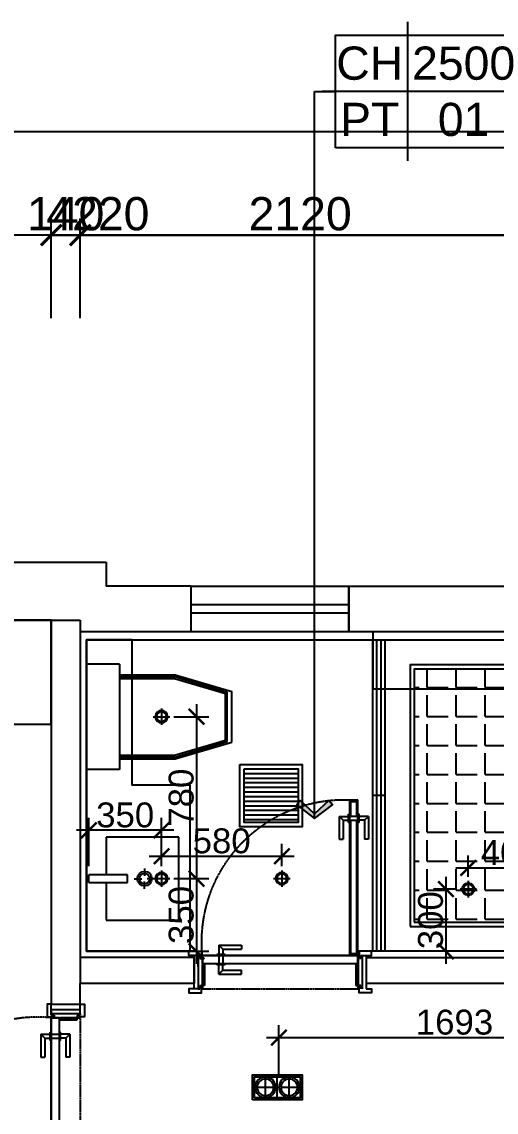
# Model space of a CAD drawing. Header units: millimetres. Extents: x 148889 to 229003, y -70503 to 111106.
# Drawn here: x 207545 to 209832, y 63157 to 68411 of the extents above; entities that cross this region are included whole.
import ezdxf
from ezdxf.enums import TextEntityAlignment as Align
from ezdxf.lldxf.tags import DXFTag

# ---------------------------------------------------------------- set-up
doc = ezdxf.new("R2010")
doc.units = ezdxf.units.MM
doc.linetypes.add('DASHED2', pattern=[0.375, 0.25, -0.125])
doc.linetypes.add('HIDDEN', pattern=[0.375, 0.25, -0.125])
for name, color, linetype in [('8', 8, 'Continuous'), ('C-天花标高', 1, 'Continuous'), ('C-灯具1', 2, 'Continuous'), ('C-门套', 16, 'Continuous'), ('F-地坪3(地台)', 6, 'Continuous'), ('P-原墙线', 7, 'Continuous'), ('P-固定家具2(不到顶)', 2, 'Continuous'), ('P-外部尺寸', 44, 'Continuous'), ('P-完成面', 1, 'Continuous'), ('P-新墙线', 4, 'Continuous'), ('P-洁具', 3, 'Continuous'), ('P-活动家具', 3, 'Continuous'), ('P-窗', 3, 'Continuous'), ('P-门', 1, 'Continuous'), ('P-门套', 1, 'Continuous')]:
    doc.layers.add(name, color=color, linetype=linetype)
doc.styles.add('Arial', font='arial.ttf')
doc.styles.add('hb', font='hbsmall.shx', dxfattribs={"width": 0.7})
doc.styles.add('ROMANS', font='ROMANS.shx', dxfattribs={"bigfont": 'BIGFONT.shx'})
doc.styles.add('st', font='', dxfattribs={"width": 0.7})
doc.styles.get('st').set_extended_font_data('SimSun')
tags = doc.linetypes.add('ACAD_ISO03W100', pattern=[30, 12, -18]).pattern_tags.tags
tags[6:7] = [DXFTag(74, 4), DXFTag(75, 0), DXFTag(340, '0'), DXFTag(46, 1.0), DXFTag(50, 0.0), DXFTag(44, 0.0), DXFTag(45, 0.0)]
tags[4:5] = [DXFTag(74, 4), DXFTag(75, 0), DXFTag(340, '0'), DXFTag(46, 1.0), DXFTag(50, 0.0), DXFTag(44, 0.0), DXFTag(45, 0.0)]
doc.dimstyles.new('1比60', dxfattribs={"dimscale": 60, "dimtxt": 2, "dimasz": 1.25, "dimexe": 1, "dimexo": 1, "dimgap": 0.2, "dimtad": 1, "dimdec": 0, "dimrnd": 0.005, "dimzin": 0, "dimdsep": 46, "dimtxsty": 'Arial', "dimblk": 'ARCHTICK', "dimcen": 0.125, "dimdle": 1, "dimclrd": 44, "dimclre": 44, "dimclrt": 50, "dimadec": 0, "dimazin": 0, "dimtfac": 1, "dimtdec": 0, "dimtix": 1, "dimtmove": 2, "dimatfit": 3, "dimldrblk": 'DOT', "dimfxl": 4, "dimfxlon": 1, "dimtvp": 1, "dimtolj": 1, "dimtzin": 0, "dimarcsym": 0})
doc.dimstyles.new('1比80', dxfattribs={"dimscale": 80, "dimtxt": 2, "dimasz": 1.25, "dimexe": 1, "dimexo": 1, "dimgap": 0.25, "dimtad": 1, "dimdec": 0, "dimrnd": 0.005, "dimzin": 0, "dimdsep": 46, "dimtxsty": 'Arial', "dimblk": 'ARCHTICK', "dimcen": 0.125, "dimdle": 1, "dimclrd": 44, "dimclre": 44, "dimclrt": 50, "dimadec": 0, "dimazin": 0, "dimtfac": 1, "dimtdec": 0, "dimtix": 1, "dimtmove": 2, "dimatfit": 3, "dimldrblk": 'DOT', "dimfxl": 5, "dimfxlon": 1, "dimtvp": 1, "dimtolj": 1, "dimtzin": 0, "dimarcsym": 0})
doc.dimstyles.new('出图比例1：50', dxfattribs={"dimscale": 50, "dimtxt": 2.5, "dimasz": 2, "dimexe": 2, "dimexo": 2, "dimgap": 1, "dimtad": 1, "dimdec": 0, "dimrnd": 5, "dimzin": 0, "dimdsep": 46, "dimtxsty": 'ROMANS', "dimblk1": 'ZHL_XS', "dimblk2": 'ZHL_XS', "dimsah": 1, "dimcen": 0.09, "dimclrd": 256, "dimclre": 256, "dimclrt": 41, "dimadec": 0, "dimazin": 0, "dimtfac": 1, "dimtdec": 4, "dimtix": 1, "dimtmove": 2, "dimatfit": 3, "dimldrblk": 'ZHL_JT', "dimfxl": 1, "dimtolj": 1, "dimtzin": 0, "dimarcsym": 0})

# ---------------------------------------------------------------- blocks, each defined once
blk = doc.blocks.new('ZHL_JT')
blk.add_line((-0.221, 0), (-1, 0))
blk.add_lwpolyline([(-0.221, 0), (-0.861, -0.689), (-0.654, -0.862), (0, 0), (-0.654, 0.862), (-0.861, 0.689)], close=True)
for points in [[(-0.861, 0.689), (-0.654, 0.862), (-0.221, 0), (0, 0)], [(-0.861, -0.689), (-0.654, -0.862), (-0.221, 0), (0, 0)]]:
    blk.add_solid(points)
blk = doc.blocks.new('ZHL_XS')
blk.add_line((-1, 0), (0, 0))
at = {"const_width": 0.2}
blk.add_lwpolyline([(-0.6, -0.6), (0.6, 0.6)], dxfattribs=at)
blk = doc.blocks.new('RC-')
for p, q in [((-1.514, -5.238), (-1.514, 5.238)), ((7.962, 0), (-7.962, 0))]:
    blk.add_line(p, q)
blk.add_lwpolyline([(-6.962, -4.238), (-6.962, 4.238), (6.962, 4.238), (6.962, -4.238)], close=True)
at = {"width": 0.7, "flags": 4}
for tag, height, style, p in [('NUM7', 2.5, 'st', (-7.997, 0.845)), ('NUM8', 2, 'hb', (-7.997, -3.393))]:
    blk.add_attdef(tag, text='', height=height, dxfattribs=dict(at, style=style)).set_placement(p, align=Align.RIGHT)
for tag, p, height, style in [('NUM5', (7.544, 0.845), 2.5, 'st'), ('NUM6', (7.544, -3.393), 2, 'hb')]:
    blk.add_attdef(tag, p, '', height=height, dxfattribs=dict(at, style=style))
for tag, height, style, p in [('NUM1', 2, 'hb', (-4.375, 2.127)), ('NUM2', 2, 'hb', (2.697, 2.127)), ('NUM3', 2, 'hb', (-4.375, -2.111)), ('NUM4', 2, 'hb', (2.697, -2.111)), ('NUM9', 2, 'hb', (0, -6.661)), ('NUM10', 2.5, 'st', (0, -10.886))]:
    blk.add_attdef(tag, text='', height=height, dxfattribs=dict(at, style=style)).set_placement(p, align=Align.MIDDLE)
blk = doc.blocks.new('22323')
at = {"layer": 'C-灯具1', "color": 252}
for p, q in [((9747827.2, 6855685.6), (9747827.2, 6855605.6)), ((9747884.7, 6855695.6), (9747884.7, 6855595.6)), ((9747942.2, 6855685.6), (9747942.2, 6855605.6)), ((9747787.2, 6855645.6), (9747867.2, 6855645.6)), ((9747902.2, 6855645.6), (9747982.2, 6855645.6))]:
    blk.add_line(p, q, dxfattribs=at)
at = {"layer": 'C-灯具1'}
blk.add_lwpolyline([(9747764.7, 6855705.6), (9747764.7, 6855585.6), (9748004.7, 6855585.6), (9748004.7, 6855705.6)], close=True, dxfattribs=at)
at = {"layer": 'C-灯具1', "color": 252}
blk.add_lwpolyline([(9747774.7, 6855695.6), (9747774.7, 6855595.6), (9747994.7, 6855595.6), (9747994.7, 6855695.6)], close=True, dxfattribs=at)
for centre in [(9747827.2, 6855645.6), (9747942.2, 6855645.6)]:
    blk.add_circle(centre, 50, dxfattribs=at)
at = {"layer": 'C-灯具1'}
for centre in [(9747827.2, 6855645.6), (9747942.2, 6855645.6)]:
    blk.add_circle(centre, 40, dxfattribs=at)
blk = doc.blocks.new('A$C7EB76032')
at = {"layer": 'C-灯具1'}
for p, q in [((280, 577.8), (20, 577.8)), ((280, 555.6), (20, 555.6)), ((280, 533.3), (20, 533.3)), ((280, 511.1), (20, 511.1)), ((280, 488.9), (20, 488.9)), ((280, 466.7), (20, 466.7)), ((280, 444.4), (20, 444.4)), ((280, 422.2), (20, 422.2)), ((280, 400), (20, 400)), ((280, 377.8), (20, 377.8)), ((280, 355.5), (20, 355.5)), ((280, 333.3), (20, 333.3))]:
    blk.add_line(p, q, dxfattribs=at)
for points in [[(0, 600), (300, 600), (300, 300), (0, 300)], [(20, 580), (280, 580), (280, 320), (20, 320)]]:
    blk.add_lwpolyline(points, close=True, dxfattribs=at)
blk = doc.blocks.new('A$C224B1EEF')
at = {"color": 252}
for p, q in [((59.8, 427.4), (134.4, 679.4)), ((68.5, 426.1), (140.9, 670.6)), ((373, 679.4), (134.4, 679.4)), ((366.5, 670.6), (140.9, 670.6)), ((438.8, 426.1), (366.5, 670.6)), ((447.5, 427.4), (373, 679.4)), ((59.8, 160), (59.8, 427.4)), ((68.5, 160), (68.5, 426.1)), ((438.8, 160), (438.8, 426.1)), ((447.5, 160), (447.5, 427.4))]:
    blk.add_line(p, q, dxfattribs=at)
at = {"layer": '8'}
for p, q in [((0, 160), (507.4, 160)), ((0, 160), (0, 1)), ((0, 160), (0, 1)), ((507.4, 160), (507.4, 1)), ((507.4, 160), (507.4, 1)), ((507.4, 1), (0, 1))]:
    blk.add_line(p, q, dxfattribs=at)
at = {"layer": 'P-固定家具2(不到顶)', "color": 3}
for p, q in [((51.1, 428.7), (131.7, 701.1)), ((375.6, 701.1), (131.7, 701.1)), ((456.2, 428.7), (375.6, 701.1)), ((51.1, 160), (51.1, 428.7)), ((456.2, 160), (456.2, 428.7))]:
    blk.add_line(p, q, dxfattribs=at)
blk = doc.blocks.new('A$C404574AA')
at = {"layer": 'P-门'}
for p, q in [((650.6, 803, 233.2), (650.6, 784, 233.2)), ((760.1, 803, 233.2), (650.6, 803, 233.2)), ((741.1, 784, 233.2), (760.1, 803, 233.2)), ((760.1, 803, 233.2), (760.1, 758, 233.2)), ((90, 753, 233.2), (840, 753, 233.2)), ((90, 713, 233.2), (90, 753, 233.2)), ((741.1, 784, 233.2), (650.6, 784, 233.2)), ((730.6, 758, 233.2), (730.6, 753, 233.2)), ((730.6, 758, 233.2), (770.6, 758, 233.2)), ((740.8, 753, 233.2), (740.8, 713, 233.2)), ((741.1, 784, 233.2), (741.1, 758, 233.2)), ((760.3, 753, 233.2), (760.3, 713, 233.2)), ((770.6, 758, 233.2), (770.6, 753, 233.2)), ((840, 713, 233.2), (840, 753, 233.2)), ((90, 713, 233.2), (840, 713, 233.2)), ((730.6, 708, 233.2), (730.6, 713, 233.2)), ((730.6, 708, 233.2), (770.6, 708, 233.2)), ((741.1, 682, 233.2), (741.1, 708, 233.2)), ((760.1, 663, 233.2), (760.1, 708, 233.2)), ((770.6, 708, 233.2), (770.6, 713, 233.2)), ((741.1, 682, 233.2), (650.6, 682, 233.2)), ((650.6, 663, 233.2), (650.6, 682, 233.2)), ((760.1, 663, 233.2), (650.6, 663, 233.2)), ((741.1, 682, 233.2), (760.1, 663, 233.2))]:
    blk.add_line(p, q, dxfattribs=at)
at = {"layer": 'P-门', "color": 252, "linetype": 'ACAD_ISO03W100', "ltscale": 0.001}
for p, q in [((50, 753, 233.2), (50, 3, 233.2)), ((50, 753, 233.2), (90, 753, 233.2)), ((90, 753, 233.2), (90, 3, 233.2)), ((90, 3, 233.2), (90, 743, 233.2)), ((0, 82.9, 233.2), (0, 192.4, 233.2)), ((0, 192.4, 233.2), (19, 192.4, 233.2)), ((19, 101.9, 233.2), (19, 192.4, 233.2)), ((140, 192.4, 233.2), (121, 192.4, 233.2)), ((121, 101.9, 233.2), (121, 192.4, 233.2)), ((140, 82.9, 233.2), (140, 192.4, 233.2)), ((45, 112.4, 233.2), (45, 72.4, 233.2)), ((45, 112.4, 233.2), (50, 112.4, 233.2)), ((95, 112.4, 233.2), (90, 112.4, 233.2)), ((95, 112.4, 233.2), (95, 72.4, 233.2)), ((19, 101.9, 233.2), (0, 82.9, 233.2)), ((0, 82.9, 233.2), (45, 82.9, 233.2)), ((19, 101.9, 233.2), (45, 101.9, 233.2)), ((45, 72.4, 233.2), (50, 72.4, 233.2)), ((90, 102.2, 233.2), (50, 102.2, 233.2)), ((90, 82.7, 233.2), (50, 82.7, 233.2)), ((95, 72.4, 233.2), (90, 72.4, 233.2)), ((121, 101.9, 233.2), (95, 101.9, 233.2)), ((140, 82.9, 233.2), (95, 82.9, 233.2)), ((121, 101.9, 233.2), (140, 82.9, 233.2)), ((50, 3, 233.2), (90, 3, 233.2))]:
    blk.add_line(p, q, dxfattribs=at)
at = {"layer": 'P-门', "color": 252}
for p, q in [((100, 713, 233.2), (100, 753, 233.2)), ((100, 747, 233.2), (740.8, 747, 233.2)), ((760.3, 747, 233.2), (832, 747, 233.2)), ((832, 713, 233.2), (832, 753, 233.2)), ((100, 719, 233.2), (740.8, 719, 233.2)), ((760.3, 719, 233.2), (832, 719, 233.2))]:
    blk.add_line(p, q, dxfattribs=at)
at = {"layer": 'P-门', "color": 252, "linetype": 'DASHED2'}
blk.add_arc((154.7, 685.8, 233.2), 685.8, 264.5854, 2.2759, dxfattribs=at)
blk = doc.blocks.new('_ArchTick')
at = {"color": 0, "linetype": 'ByBlock', "const_width": 0.15}
blk.add_lwpolyline([(-0.5, -0.5), (0.5, 0.5)], dxfattribs=at)
blk = doc.blocks.new('*D788')
at = {"layer": 'P-外部尺寸', "color": 44, "lineweight": -2, "transparency": 16777216}
for p, q in [((204161.9, 66983.5), (204161.9, 67463.5)), ((207686.9, 66983.5), (207686.9, 67463.5)), ((207766.9, 67383.5), (204081.9, 67383.5))]:
    blk.add_line(p, q, dxfattribs=at)
at = {"layer": 'P-外部尺寸', "color": 44, "lineweight": -2, "transparency": 16777216, "xscale": 100, "yscale": 100, "zscale": 100, "rotation": 180}
blk.add_blockref('_ArchTick', (204161.9, 67383.5), dxfattribs=at)
at = {"layer": 'P-外部尺寸', "color": 44, "lineweight": -2, "transparency": 16777216, "xscale": 100, "yscale": 100, "zscale": 100}
blk.add_blockref('_ArchTick', (207686.9, 67383.5), dxfattribs=at)
at = {"layer": 'P-外部尺寸', "color": 50, "transparency": 16777216, "insert": (205924.4, 67485.2), "char_height": 160, "attachment_point": 5, "style": 'Arial'}
blk.add_mtext('\\A1;3525', dxfattribs=at)
blk = doc.blocks.new('_Dot')
at = {"color": 0, "linetype": 'ByBlock', "lineweight": -2}
blk.add_line((-0.5, 0), (-1, 0), dxfattribs=at)
at = {"color": 0, "linetype": 'ByBlock', "const_width": 0.5}
blk.add_lwpolyline([(-0.25, 0, 1), (0.25, 0, 1)], format="xyb", close=True, dxfattribs=at)
blk = doc.blocks.new('*D790')
at = {"layer": 'P-外部尺寸', "color": 44, "lineweight": -2, "transparency": 16777216}
for p, q in [((203921.9, 67482), (203921.9, 67962)), ((217821.9, 67482), (217821.9, 67962)), ((203841.9, 67882), (217901.9, 67882))]:
    blk.add_line(p, q, dxfattribs=at)
at = {"layer": 'P-外部尺寸', "color": 44, "lineweight": -2, "transparency": 16777216, "xscale": 100, "yscale": 100, "zscale": 100, "rotation": 180}
blk.add_blockref('_ArchTick', (203921.9, 67882), dxfattribs=at)
at = {"layer": 'P-外部尺寸', "color": 44, "lineweight": -2, "transparency": 16777216, "xscale": 100, "yscale": 100, "zscale": 100}
blk.add_blockref('_ArchTick', (217821.9, 67882), dxfattribs=at)
at = {"layer": 'P-外部尺寸', "color": 50, "transparency": 16777216, "insert": (210871.9, 67983.7), "char_height": 160, "attachment_point": 5, "style": 'Arial'}
blk.add_mtext('\\A1;13900', dxfattribs=at)
blk = doc.blocks.new('A$C01C20CD7')
at = {"layer": 'C-灯具1'}
for p, q in [((52.8, 105.7, 2984.9), (52.8, 0, 2984.9)), ((0, 52.8, 2984.9), (105.7, 52.8, 2984.9))]:
    blk.add_line(p, q, dxfattribs=at)
for radius in [39.9, 31.7]:
    blk.add_circle((52.8, 52.8, 2984.9), radius, dxfattribs=at)
blk = doc.blocks.new('*D786')
at = {"layer": 'P-外部尺寸', "color": 44, "lineweight": -2, "transparency": 16777216}
for p, q in [((205726.9, 66983.5), (205726.9, 67463.5)), ((209946.9, 66983.5), (209946.9, 67463.5)), ((210026.9, 67383.5), (205646.9, 67383.5))]:
    blk.add_line(p, q, dxfattribs=at)
at = {"layer": 'P-外部尺寸', "color": 44, "lineweight": -2, "transparency": 16777216, "xscale": 100, "yscale": 100, "zscale": 100, "rotation": 180}
blk.add_blockref('_ArchTick', (205726.9, 67383.5), dxfattribs=at)
at = {"layer": 'P-外部尺寸', "color": 44, "lineweight": -2, "transparency": 16777216, "xscale": 100, "yscale": 100, "zscale": 100}
blk.add_blockref('_ArchTick', (209946.9, 67383.5), dxfattribs=at)
at = {"layer": 'P-外部尺寸', "color": 50, "transparency": 16777216, "insert": (207836.9, 67485.2), "char_height": 160, "attachment_point": 5, "style": 'Arial'}
blk.add_mtext('\\A1;4220', dxfattribs=at)
blk = doc.blocks.new('*D787')
at = {"layer": 'P-外部尺寸', "color": 44, "lineweight": -2, "transparency": 16777216}
for p, q in [((205526.9, 66983.5), (205526.9, 67463.5)), ((205726.9, 66983.5), (205726.9, 67463.5)), ((205526.9, 67383.5), (205426.9, 67383.5)), ((205726.9, 67383.5), (205526.9, 67383.5)), ((205726.9, 67383.5), (205826.9, 67383.5))]:
    blk.add_line(p, q, dxfattribs=at)
at = {"layer": 'P-外部尺寸', "color": 44, "lineweight": -2, "transparency": 16777216, "xscale": 100, "yscale": 100, "zscale": 100}
blk.add_blockref('_ArchTick', (205526.9, 67383.5), dxfattribs=at)
at = {"layer": 'P-外部尺寸', "color": 44, "lineweight": -2, "transparency": 16777216, "xscale": 100, "yscale": 100, "zscale": 100, "rotation": 180}
blk.add_blockref('_ArchTick', (205726.9, 67383.5), dxfattribs=at)
at = {"layer": 'P-外部尺寸', "color": 50, "transparency": 16777216, "insert": (205626.9, 67485.2), "char_height": 160, "attachment_point": 5, "style": 'Arial'}
blk.add_mtext('\\A1;200', dxfattribs=at)
blk = doc.blocks.new('*D1012')
at = {"layer": 'P-外部尺寸', "color": 44, "lineweight": -2, "transparency": 16777216}
for p, q in [((207686.9, 66983.5), (207686.9, 67463.5)), ((207826.9, 66983.5), (207826.9, 67463.5)), ((207686.9, 67383.5), (207586.9, 67383.5)), ((207686.9, 67383.5), (207826.9, 67383.5)), ((207826.9, 67383.5), (207926.9, 67383.5))]:
    blk.add_line(p, q, dxfattribs=at)
at = {"layer": 'P-外部尺寸', "color": 44, "lineweight": -2, "transparency": 16777216, "xscale": 100, "yscale": 100, "zscale": 100}
blk.add_blockref('_ArchTick', (207686.9, 67383.5), dxfattribs=at)
at = {"layer": 'P-外部尺寸', "color": 44, "lineweight": -2, "transparency": 16777216, "xscale": 100, "yscale": 100, "zscale": 100, "rotation": 180}
blk.add_blockref('_ArchTick', (207826.9, 67383.5), dxfattribs=at)
at = {"layer": 'P-外部尺寸', "color": 50, "transparency": 16777216, "insert": (207756.9, 67485.2), "char_height": 160, "attachment_point": 5, "style": 'Arial'}
blk.add_mtext('\\A1;140', dxfattribs=at)
blk = doc.blocks.new('*D1013')
at = {"layer": 'P-外部尺寸', "color": 44, "lineweight": -2, "transparency": 16777216}
for p, q in [((207826.9, 66983.5), (207826.9, 67463.5)), ((209946.9, 67063.5), (209946.9, 67463.5)), ((207746.9, 67383.5), (210026.9, 67383.5))]:
    blk.add_line(p, q, dxfattribs=at)
at = {"layer": 'P-外部尺寸', "color": 44, "lineweight": -2, "transparency": 16777216, "xscale": 100, "yscale": 100, "zscale": 100, "rotation": 180}
blk.add_blockref('_ArchTick', (207826.9, 67383.5), dxfattribs=at)
at = {"layer": 'P-外部尺寸', "color": 44, "lineweight": -2, "transparency": 16777216, "xscale": 100, "yscale": 100, "zscale": 100}
blk.add_blockref('_ArchTick', (209946.9, 67383.5), dxfattribs=at)
at = {"layer": 'P-外部尺寸', "color": 50, "transparency": 16777216, "insert": (208886.9, 67485.2), "char_height": 160, "attachment_point": 5, "style": 'Arial'}
blk.add_mtext('\\A1;2120', dxfattribs=at)
blk = doc.blocks.new('*D1040')
at = {"layer": 'P-新墙线', "color": 44, "lineweight": -2, "transparency": 16777216}
for p, q in [((208784.4, 63337.3), (208784.4, 63577.2)), ((210476.9, 63337.3), (210476.9, 63577.2)), ((208724.4, 63517.2), (210536.9, 63517.2))]:
    blk.add_line(p, q, dxfattribs=at)
at = {"layer": 'P-新墙线', "color": 44, "lineweight": -2, "transparency": 16777216, "xscale": 75, "yscale": 75, "zscale": 75, "rotation": 180}
blk.add_blockref('_ArchTick', (208784.4, 63517.2), dxfattribs=at)
at = {"layer": 'P-新墙线', "color": 44, "lineweight": -2, "transparency": 16777216, "xscale": 75, "yscale": 75, "zscale": 75}
blk.add_blockref('_ArchTick', (210476.9, 63517.2), dxfattribs=at)
at = {"layer": 'P-新墙线', "color": 50, "transparency": 16777216, "insert": (209630.6, 63590.5), "char_height": 120, "attachment_point": 5, "style": 'Arial'}
blk.add_mtext('\\A1;1693', dxfattribs=at)
blk = doc.blocks.new('*D1045')
at = {"layer": 'P-新墙线', "color": 44, "lineweight": -2, "transparency": 16777216}
for p, q in [((207868.5, 64343), (207868.5, 64575.5)), ((208218.6, 64342.8), (208218.6, 64575.5)), ((208278.6, 64515.5), (207808.5, 64515.5))]:
    blk.add_line(p, q, dxfattribs=at)
at = {"layer": 'P-新墙线', "color": 44, "lineweight": -2, "transparency": 16777216, "xscale": 75, "yscale": 75, "zscale": 75, "rotation": 180}
blk.add_blockref('_ArchTick', (207868.5, 64515.5), dxfattribs=at)
at = {"layer": 'P-新墙线', "color": 44, "lineweight": -2, "transparency": 16777216, "xscale": 75, "yscale": 75, "zscale": 75}
blk.add_blockref('_ArchTick', (208218.6, 64515.5), dxfattribs=at)
at = {"layer": 'P-新墙线', "color": 50, "transparency": 16777216, "insert": (208043.6, 64588.8), "char_height": 120, "attachment_point": 5, "style": 'Arial'}
blk.add_mtext('\\A1;350', dxfattribs=at)
blk = doc.blocks.new('*D1046')
at = {"layer": 'P-新墙线', "color": 44, "lineweight": -2, "transparency": 16777216}
for p, q in [((208387.3, 64342.8), (208387.3, 63872.5)), ((208278.6, 64282.8), (208447.3, 64282.8)), ((208248.4, 63932.5), (208447.3, 63932.5))]:
    blk.add_line(p, q, dxfattribs=at)
at = {"layer": 'P-新墙线', "color": 44, "lineweight": -2, "transparency": 16777216, "xscale": 75, "yscale": 75, "zscale": 75}
for p, rotation in [((208387.3, 64282.8), 90), ((208387.3, 63932.5), 270)]:
    blk.add_blockref('_ArchTick', p, dxfattribs=dict(at, rotation=rotation))
at = {"layer": 'P-新墙线', "color": 50, "transparency": 16777216, "insert": (208314, 64107.6), "char_height": 120, "attachment_point": 5, "rotation": 90, "style": 'Arial'}
blk.add_mtext('\\A1;350', dxfattribs=at)
blk = doc.blocks.new('*D1047')
at = {"layer": 'P-新墙线', "color": 44, "lineweight": -2, "transparency": 16777216}
for p, q in [((208387.3, 65122.8), (208387.3, 64222.8)), ((208278.6, 65062.8), (208447.3, 65062.8)), ((208278.6, 64282.8), (208447.3, 64282.8))]:
    blk.add_line(p, q, dxfattribs=at)
at = {"layer": 'P-新墙线', "color": 44, "lineweight": -2, "transparency": 16777216, "xscale": 75, "yscale": 75, "zscale": 75}
for p, rotation in [((208387.3, 65062.8), 90), ((208387.3, 64282.8), 270)]:
    blk.add_blockref('_ArchTick', p, dxfattribs=dict(at, rotation=rotation))
at = {"layer": 'P-新墙线', "color": 50, "transparency": 16777216, "insert": (208314, 64672.8), "char_height": 120, "attachment_point": 5, "rotation": 90, "style": 'Arial'}
blk.add_mtext('\\A1;780', dxfattribs=at)
blk = doc.blocks.new('*D1048')
at = {"layer": 'P-新墙线', "color": 44, "lineweight": -2, "transparency": 16777216}
for p, q in [((209697.1, 64292.1), (209697.1, 64394.6)), ((210096.9, 64094.6), (210096.9, 64394.6)), ((209637.1, 64334.6), (210156.9, 64334.6))]:
    blk.add_line(p, q, dxfattribs=at)
at = {"layer": 'P-新墙线', "color": 44, "lineweight": -2, "transparency": 16777216, "xscale": 75, "yscale": 75, "zscale": 75, "rotation": 180}
blk.add_blockref('_ArchTick', (209697.1, 64334.6), dxfattribs=at)
at = {"layer": 'P-新墙线', "color": 44, "lineweight": -2, "transparency": 16777216, "xscale": 75, "yscale": 75, "zscale": 75}
blk.add_blockref('_ArchTick', (210096.9, 64334.6), dxfattribs=at)
at = {"layer": 'P-新墙线', "color": 50, "transparency": 16777216, "insert": (209897, 64407.9), "char_height": 120, "attachment_point": 5, "style": 'Arial'}
blk.add_mtext('\\A1;400', dxfattribs=at)
blk = doc.blocks.new('*D1049')
at = {"layer": 'P-新墙线', "color": 44, "lineweight": -2, "transparency": 16777216}
for p, q in [((209589, 64292.1), (209589, 63872.5)), ((209637.1, 64232.1), (209529, 64232.1)), ((209589, 63932.5), (209529, 63932.5))]:
    blk.add_line(p, q, dxfattribs=at)
at = {"layer": 'P-新墙线', "color": 44, "lineweight": -2, "transparency": 16777216, "xscale": 75, "yscale": 75, "zscale": 75}
for p, rotation in [((209589, 64232.1), 90), ((209589, 63932.5), 270)]:
    blk.add_blockref('_ArchTick', p, dxfattribs=dict(at, rotation=rotation))
at = {"layer": 'P-新墙线', "color": 50, "transparency": 16777216, "insert": (209515.7, 64082.3), "char_height": 120, "attachment_point": 5, "rotation": 90, "style": 'Arial'}
blk.add_mtext('\\A1;300', dxfattribs=at)
blk = doc.blocks.new('*D1050')
at = {"layer": 'P-新墙线', "color": 44, "lineweight": -2, "transparency": 16777216}
for p, q in [((208218.6, 64342.8), (208218.6, 64450.6)), ((208798.6, 64342.8), (208798.6, 64450.6)), ((208158.6, 64390.6), (208858.6, 64390.6))]:
    blk.add_line(p, q, dxfattribs=at)
at = {"layer": 'P-新墙线', "color": 44, "lineweight": -2, "transparency": 16777216, "xscale": 75, "yscale": 75, "zscale": 75, "rotation": 180}
blk.add_blockref('_ArchTick', (208218.6, 64390.6), dxfattribs=at)
at = {"layer": 'P-新墙线', "color": 44, "lineweight": -2, "transparency": 16777216, "xscale": 75, "yscale": 75, "zscale": 75}
blk.add_blockref('_ArchTick', (208798.6, 64390.6), dxfattribs=at)
at = {"layer": 'P-新墙线', "color": 50, "transparency": 16777216, "insert": (208508.6, 64463.9), "char_height": 120, "attachment_point": 5, "style": 'Arial'}
blk.add_mtext('\\A1;580', dxfattribs=at)
blk = doc.blocks.new('tretw')
at = {"layer": 'P-活动家具'}
for p, q in [((204261.9, 63427.5), (204261.9, 65527.5)), ((204261.9, 65527.5), (205761.9, 65527.5)), ((205761.9, 65527.5), (205761.9, 63427.5)), ((204261.9, 65471.5), (205761.9, 65471.5)), ((205761.9, 63427.5), (204261.9, 63427.5))]:
    blk.add_line(p, q, dxfattribs=at)
at = {"layer": 'P-活动家具', "color": 252}
for p, q in [((204261.9, 65471.5), (204261.9, 64996.4)), ((205761.9, 65471.5), (205761.9, 64996.4)), ((204325.1, 65042.7), (204348.1, 65134.4)), ((205027, 65042.7), (205050, 65134.4)), ((204316.8, 65009.3), (204325.1, 65042.7)), ((205018.7, 65009.3), (205027, 65042.7)), ((205165.7, 64986.9), (204312.8, 64986.9)), ((205165.7, 64986.9), (205730.3, 64512)), ((204290.5, 64964.7), (204290.5, 63463.2)), ((204312.8, 64684), (205234.4, 64684)), ((205730.3, 63463.2), (205730.3, 64512)), ((204312.8, 63441), (205708.1, 63441))]:
    blk.add_line(p, q, dxfattribs=at)
for points in [[(204834.6, 65417.9, -0.027842), (204808.2, 65406.2, -0.048685), (204794.2, 65397.2, -0.023666), (204763.2, 65370.1, -0.031223), (204742.1, 65347.1, -0.046801), (204736.4, 65338.6, -0.023191), (204727.5, 65320)], [(204925.7, 65424.3, -0.088153), (204887.3, 65420.3, -0.088153), (204852.6, 65403.4, -0.077547), (204828.6, 65379.4, -0.077547), (204813, 65349.2)], [(205536.5, 65417.9, -0.027842), (205510, 65406.2, -0.048685), (205496.1, 65397.2, -0.023666), (205465.1, 65370.1, -0.031223), (205443.9, 65347.1, -0.046801), (205438.3, 65338.6, -0.023191), (205429.3, 65320)], [(205627.6, 65424.3, -0.088153), (205589.2, 65420.3, -0.088153), (205554.5, 65403.4, -0.077547), (205530.5, 65379.4, -0.077547), (205514.9, 65349.2)], [(204329.5, 65371, 0.05369), (204345.3, 65356.6, 0.070312), (204354.3, 65343, 0.015448), (204358.5, 65333.5, 0.013244), (204362.7, 65322.1, 0.082127), (204366, 65302, 0.064164), (204362.7, 65276.2)], [(204331.2, 65388.8, 0.077379), (204369.9, 65360.7, 0.077379), (204398.1, 65322.1, 0.047525), (204409.2, 65294.8, 0.047525), (204414.8, 65265.8)], [(205031.4, 65371, 0.05369), (205047.2, 65356.6, 0.070312), (205056.2, 65343, 0.015448), (205060.4, 65333.5, 0.013244), (205064.6, 65322.1, 0.082127), (205067.9, 65302, 0.064164), (205064.6, 65276.2)], [(205033.1, 65388.8, 0.077379), (205071.7, 65360.7, 0.077379), (205100, 65322.1, 0.047525), (205111.1, 65294.8, 0.047525), (205116.7, 65265.8)], [(204929.8, 65023.9, -0.016108), (204886.6, 65053.1, -0.024599), (204856.8, 65069.8, -0.009477), (204802.3, 65095.7, -0.015937), (204769.2, 65109.4, -0.072521), (204751, 65113.4, -0.033339), (204710.8, 65113.6)], [(205631.7, 65023.9, -0.016108), (205588.5, 65053.1, -0.024599), (205558.7, 65069.8, -0.009477), (205504.2, 65095.7, -0.015937), (205471.1, 65109.4, -0.072521), (205452.9, 65113.4, -0.033339), (205412.6, 65113.6)], [(204549.3, 65025.6, -0.009729), (204579.6, 65035.7, -0.009729), (204609.5, 65046.9, -0.007971), (204633.7, 65056.9, -0.002711), (204557.5, 65067.7)], [(205251.2, 65025.6, -0.009729), (205281.5, 65035.7, -0.009729), (205311.4, 65046.9, -0.007971), (205335.6, 65056.9, -0.002711), (205259.4, 65067.7)], [(205222.7, 64516.7, -0.007297), (205363.8, 64536.4, -0.009508), (205471.3, 64556.5, -0.006616), (205543.5, 64572.5, 0.023828), (205563.7, 64576.2, 0.052541), (205595.5, 64575.6, 0.032755), (205631.8, 64540.1, 0.013133), (205668.9, 64530.6, 0.007859), (205730.3, 64512)]]:
    blk.add_lwpolyline(points, format="xyb", dxfattribs=at)
for centre, radius, start, end in [((204297.5, 65424), 14.6, 281.2724, 26.5805), ((204297.4, 65371.8), 38, 26.5805, 85.5998), ((204310.5, 65531), 100.4, 270, 281.2724), ((204356.4, 65609.6), 179, 261.5628, 270), ((204448.3, 65756.5), 338.6, 254.256, 261.5628), ((204257.1, 61039.6), 4384.2, 86.1196, 88.1502), ((204551.1, 65410.6), 4.11, 303.6206, 49.8304), ((204636.2, 64888.6), 525.1, 90.0039, 99.073), ((204740.2, 64834.9), 588.1, 96.0867, 100.1899), ((204670.4, 65588.8), 169.3, 272.5386, 280.1899), ((204727.3, 65743), 321.9, 265.1982, 272.5386), ((204731.8, 64451.2), 970.2, 85.1982, 89.4243), ((204868.3, 63758.6), 1660.3, 89.4243, 91.9079), ((204968.6, 64510.7), 912, 91.9079, 95.2592), ((204968.7, 65370.7), 59.9, 95.2592, 120.6513), ((204965.7, 65462.3), 32.1, 265.6975, 300.6513), ((204992.4, 65460.6), 27.9, 248.2117, 265.6975), ((205020.1, 65406.3), 36.4, 171.8665, 201.421), ((204968, 65417.9), 17.3, 338.0096, 21.421), ((204985.1, 65428.9), 4.75, 258.1069, 338.0096), ((204991.9, 65428), 2.58, 78.1069, 199.564), ((204993.9, 65434.1), 3.8, 199.564, 248.2117), ((204999.4, 65424), 14.6, 281.2724, 26.5805), ((204999.3, 65371.8), 38, 26.5805, 85.5998), ((205012.4, 65531), 100.4, 270, 281.2724), ((205058.3, 65609.6), 179, 261.5628, 270), ((205150.2, 65756.5), 338.6, 254.256, 261.5628), ((204959, 61039.6), 4384.2, 86.1196, 88.1502), ((205253, 65410.6), 4.11, 303.6206, 49.8304), ((205338.1, 64888.6), 525.1, 90.0039, 99.073), ((205442.1, 64834.9), 588.1, 96.0867, 100.1899), ((205372.3, 65588.8), 169.3, 272.5386, 280.1899), ((205429.2, 65743), 321.9, 265.1982, 272.5386), ((205433.7, 64451.2), 970.2, 85.1982, 89.4243), ((205570.2, 63758.6), 1660.3, 89.4243, 91.9079), ((205670.4, 64510.7), 912, 91.9079, 95.2592), ((205670.6, 65370.7), 59.9, 95.2592, 120.6513), ((205667.5, 65462.3), 32.1, 265.6975, 300.6513), ((205694.2, 65460.6), 27.9, 248.2117, 265.6975), ((205722, 65406.3), 36.4, 171.8665, 201.421), ((205669.8, 65417.9), 17.3, 338.0096, 21.421), ((205687, 65428.9), 4.75, 258.1069, 338.0096), ((205693.8, 65428), 2.58, 78.1069, 199.564), ((205695.7, 65434.1), 3.8, 199.564, 248.2117), ((203784.7, 65389.2), 546.5, 353.7676, 360), ((203967.2, 65417.2), 1014.5, 352.3191, 356.6312), ((204764.5, 65403.8), 220.4, 347.8905, 352.3191), ((205253.5, 65335.7), 273.4, 167.8905, 171.8665), ((204486.6, 65389.2), 546.5, 353.7676, 360), ((204669.1, 65417.2), 1014.5, 352.3191, 356.6312), ((205466.3, 65403.8), 220.4, 347.8905, 352.3191), ((205955.4, 65335.7), 273.4, 167.8905, 171.8665), ((204104.6, 65291.7), 226.6, 360, 9.6844), ((204806.5, 65291.7), 226.6, 360, 9.6844), ((203373.3, 65084.6), 980, 9.6844, 12.1984), ((204688.3, 65298.6), 352.4, 188.005, 192.1984), ((204218.7, 65260.1), 754.1, 356.6312, 1.6331), ((204075.2, 65084.6), 980, 9.6844, 12.1984), ((205390.2, 65298.6), 352.4, 188.005, 192.1984), ((204920.6, 65260.1), 754.1, 356.6312, 1.6331), ((205075.1, 65258.1), 732, 182.6649, 188.005), ((203456.8, 65134.9), 1516.9, 1.6331, 3.055), ((205777, 65258.1), 732, 182.6649, 188.005), ((204158.7, 65134.9), 1516.9, 1.6331, 3.055), ((204423.2, 65137.9), 75.2, 165.9548, 182.6649), ((189850.8, 64252), 15150.6, 3.05496, 3.50486), ((205125.1, 65137.9), 75.2, 165.9548, 182.6649), ((190552.7, 64252), 15150.6, 3.05496, 3.50486), ((204628.5, 64997.4), 356.9, 3.5049, 9.9984), ((205330.4, 64997.4), 356.9, 3.5049, 9.9984), ((204312.8, 64964.7), 22.2, 90, 180), ((204316.8, 65008.3), 1.02, 345.9551, 94.0829), ((204367.4, 64711.4), 300.8, 94.0829, 99.4841), ((204422.2, 64767.9), 255.2, 99.4841, 107.3864), ((204365.3, 65151.8), 133, 276.4341, 287.3864), ((204513, 66795), 1773.4, 266.5102, 271.9452), ((204585.4, 64767.3), 255.6, 78.4414, 92.7491), ((204527.8, 66288.5), 1268.9, 272.6935, 274.7658), ((204709.2, 66481), 1465.1, 265.2338, 267.1624), ((204593.2, 66516.9), 1493.5, 271.5355, 274.1282), ((204732.5, 71381.1), 6353.9, 269.71345, 270.97038), ((204920.8, 66318.9), 1293.3, 266.426, 269.7135), ((204950.4, 65183.6), 162.1, 257.131, 266.426), ((204963.3, 65066.6), 50.3, 242.7159, 257.131), ((204928.3, 64935.7), 85.3, 62.7159, 73.7788), ((204955.4, 64915), 97.2, 73.7788, 82.8796), ((204983.9, 65007.9), 1.47, 82.8796, 163.3022), ((205005.2, 65013.1), 21.5, 163.3022, 189.9984), ((205018.7, 65008.3), 1.02, 345.9551, 94.0829), ((205069.3, 64711.4), 300.8, 94.0829, 99.4841), ((205124.1, 64767.9), 255.2, 99.4841, 107.3864), ((205067.2, 65151.8), 133, 276.4341, 287.3864), ((205214.9, 66795), 1773.4, 266.5102, 271.9452), ((204844.8, 64721), 416.7, 20.1488, 39.6445), ((205287.3, 64767.3), 255.6, 78.4414, 92.7491), ((205229.7, 66288.5), 1268.9, 272.6935, 274.7658), ((205411.1, 66481), 1465.1, 265.2338, 267.1624), ((205295.1, 66516.9), 1493.5, 271.5355, 274.1282), ((205434.4, 71381.1), 6353.9, 269.71345, 270.97038), ((205622.6, 66318.9), 1293.3, 266.426, 269.7135), ((205652.3, 65183.6), 162.1, 257.131, 266.426), ((205665.2, 65066.6), 50.3, 242.7159, 257.131), ((205630.2, 64935.7), 85.3, 62.7159, 73.7788), ((205657.2, 64915), 97.2, 73.7788, 82.8796), ((205685.8, 65007.9), 1.47, 82.8796, 163.3022), ((205707.1, 65013.1), 21.5, 163.3022, 189.9984), ((202737.2, 64786.8), 2500.1, 353.7985, 1.7821), ((204315.2, 64706.1), 22.2, 180, 270), ((205708.1, 63463.2), 22.2, 270, 360)]:
    blk.add_arc(centre, radius, start, end, dxfattribs=at)
at = {"layer": 'P-外部尺寸'}
for base, p1, p2, picture, middle in [((205526.9, 67383.5), (205726.9, 65477.5), (205526.9, 65477.5), '*D787', (205626.9, 67485.2)), ((205726.9, 67383.5), (209946.9, 66563.3), (205726.9, 65477.5), '*D786', (207836.9, 67485.2))]:
    dim = blk.add_linear_dim(base=base, p1=p1, p2=p2, dimstyle='1比80', dxfattribs=at)
    dim.commit()
    dim.dimension.update_dxf_attribs({"geometry": picture, "text_midpoint": middle})

msp = doc.modelspace()

# ---------------------------------------------------------------- hatches: boundary and pattern name
at = {"layer": 'F-地坪3(地台)'}
h = msp.add_hatch(dxfattribs=at)
h.set_pattern_fill('ANGLE', color=252, scale=20, style=0)
h.set_pattern_definition([(0, (1065.91, 60594.08), (0, 139.7), [101.6, -38.1]), (90, (1065.91, 60594.08), (-139.7, 9e-15), [101.6, -38.1])])
h.paths.add_polyline_path([(209956.9, 65292.5), (209436.9, 65292.5), (209436.9, 65131.1, -0.295382), (209448.8, 65095), (209436.9, 65048.8), (209436.9, 64072.5), (209956.9, 64072.5)])

# ---------------------------------------------------------------- linework, layer by layer
at = {"layer": 'C-门套', "linetype": 'HIDDEN'}
msp.add_lwpolyline([(208415.7, 63752.5), (209165.7, 63752.5), (209165.7, 63912.5), (208415.7, 63912.5)], close=True, dxfattribs=at)
at = {"layer": 'C-门套', "linetype": 'HIDDEN', "elevation": 116.6}
msp.add_lwpolyline([(207826.9, 63612.5), (207826.9, 62862.5), (207686.9, 62862.5), (207686.9, 63612.5)], close=True, dxfattribs=at)
at = {"layer": 'F-地坪3(地台)'}
for p, q in [((209236.9, 63932.5), (209236.9, 65432.5)), ((209296.9, 63932.5), (209296.9, 65432.5))]:
    msp.add_line(p, q, dxfattribs=at)
at = {"layer": 'F-地坪3(地台)', "color": 252}
for points in [[(209416.9, 64052.5), (209976.9, 64052.5), (209976.9, 65312.5), (209416.9, 65312.5)], [(209436.9, 64072.5), (209956.9, 64072.5), (209956.9, 65292.5), (209436.9, 65292.5)]]:
    msp.add_lwpolyline(points, close=True, dxfattribs=at)
at = {"layer": 'P-原墙线'}
for p, q in [((203921.9, 65807.5), (207951.9, 65807.5)), ((207951.9, 65807.5), (207951.9, 65692.5)), ((208361.9, 65692.5), (207951.9, 65692.5)), ((208361.9, 65472.5), (208361.9, 65692.5)), ((209121.9, 65472.5), (209121.9, 65692.5)), ((209121.9, 65692.5), (209946.9, 65692.5)), ((204161.9, 65527.5), (207826.9, 65527.5)), ((207826.9, 65527.5), (207826.9, 65472.5)), ((208361.9, 65472.5), (207826.9, 65472.5)), ((210121.9, 65472.5), (209121.9, 65472.5)), ((209205.7, 63902.5), (210055.7, 63902.5)), ((209205.7, 63902.5), (209205.7, 63777.5)), ((210121.9, 63777.5), (209205.7, 63777.5))]:
    msp.add_line(p, q, dxfattribs=at)
at = {"layer": 'P-固定家具2(不到顶)'}
for p, q in [((209256.9, 63932.5), (209256.9, 65432.5)), ((209276.9, 63932.5), (209276.9, 65432.5)), ((209296.9, 64682.5), (209236.9, 64682.5))]:
    msp.add_line(p, q, dxfattribs=at)
at = {"layer": 'P-完成面'}
msp.add_lwpolyline([(208381.9, 63932.5), (207856.9, 63932.5), (207856.9, 65432.5), (210096.9, 65432.5), (210096.9, 63973.3), (210049.5, 63932.5), (209211.9, 63932.5)], dxfattribs=at)
at = {"layer": 'P-新墙线', "linetype": 'ByBlock', "ltscale": 3}
for p, q in [((207686.9, 65527.5), (207686.9, 63777.5)), ((207826.9, 65472.5), (207826.9, 63777.5)), ((208375.7, 63902.5), (207826.9, 63902.5)), ((208375.7, 63902.5), (208375.7, 63777.5)), ((207686.9, 63777.5), (207686.9, 63677.5)), ((208375.7, 63777.5), (207826.9, 63777.5)), ((207826.9, 63677.5), (207826.9, 63777.5)), ((207686.9, 63677.5), (207826.9, 63677.5))]:
    msp.add_line(p, q, dxfattribs=at)
at = {"layer": 'P-新墙线'}
msp.add_lwpolyline([(210121.9, 65472.5), (209236.9, 65472.5), (209236.9, 65197.1), (210121.9, 65197.1)], close=True, dxfattribs=at)
at = {"layer": 'P-洁具', "color": 252}
for p, q in [((208301.9, 64482.5), (207951.9, 64482.5)), ((207951.9, 64482.5), (207951.9, 64301.5)), ((208301.9, 64082.5), (208301.9, 64482.5)), ((208136.9, 64332), (208136.9, 64295.5)), ((208054.6, 64301.5), (207868.5, 64301.5)), ((207868.5, 64264.5), (207868.5, 64301.5)), ((207868.5, 64264.5), (208054.6, 64264.5)), ((207951.9, 64264.5), (207951.9, 64082.5)), ((208054.6, 64264.5), (208054.6, 64301.5)), ((208087.4, 64282.5), (208123.8, 64282.5)), ((208087.4, 64282.5), (208123.8, 64282.5)), ((208136.9, 64233), (208136.9, 64269.4)), ((208186.4, 64282.5), (208149.9, 64282.5)), ((207951.9, 64082.5), (208301.9, 64082.5))]:
    msp.add_line(p, q, dxfattribs=at)
at = {"layer": 'P-洁具', "color": 2}
msp.add_lwpolyline([(207856.9, 63932.5), (208356.9, 63932.5), (208356.9, 64732.5), (208076.9, 64732.5), (208076.9, 65432.5), (207856.9, 65432.5), (207856.9, 63932.5)], dxfattribs=at)
at = {"layer": 'P-洁具', "color": 252}
for radius in [35, 25]:
    msp.add_circle((208136.9, 64282.5), radius, dxfattribs=at)
at = {"layer": 'P-活动家具'}
for p, q in [((207686.9, 65527.5), (206386.9, 65527.5)), ((207686.9, 65027.5), (207686.9, 65527.5)), ((206386.9, 65027.5), (207686.9, 65027.5))]:
    msp.add_line(p, q, dxfattribs=at)
at = {"layer": 'P-窗'}
for p, q in [((209121.9, 65602.5), (208361.9, 65602.5)), ((209121.9, 65602.5), (208361.9, 65602.5)), ((209121.9, 65562.5), (208361.9, 65562.5)), ((209121.9, 65562.5), (208361.9, 65562.5))]:
    msp.add_line(p, q, dxfattribs=at)
msp.add_lwpolyline([(208361.9, 65692.5), (209121.9, 65692.5), (209121.9, 65472.5), (208361.9, 65472.5)], close=True, dxfattribs=at)
msp.add_lwpolyline([(208361.9, 65692.5), (209121.9, 65692.5), (209121.9, 65472.5), (208361.9, 65472.5)], close=True, dxfattribs=at)
at = {"layer": 'P-门套'}
for p, q in [((208375.7, 63752.5, -116.6), (208375.7, 63912.5, -116.6)), ((208375.7, 63912.5, -116.6), (208395.7, 63912.5, -116.6)), ((208395.7, 63912.5, -116.6), (208395.7, 63752.5, -116.6)), ((208395.7, 63912.5, -116.6), (208395.7, 63857.5, -116.6)), ((208395.7, 63857.5, -116.6), (208395.7, 63912.5, -116.6)), ((208395.7, 63912.5, -116.6), (208402.7, 63912.5, -116.6)), ((208402.7, 63912.5), (208402.7, 63897.5)), ((208402.7, 63897.5), (208410.7, 63897.5)), ((208410.7, 63897.5), (208410.7, 63912.5)), ((208410.7, 63912.5), (208415.7, 63912.5)), ((208415.7, 63912.5), (208415.7, 63867.5)), ((209170.7, 63912.5, 116.6), (209165.7, 63912.5, 116.6)), ((209165.7, 63912.5, 116.6), (209165.7, 63867.5, 116.6)), ((209170.7, 63897.5, 116.6), (209170.7, 63912.5, 116.6)), ((209178.7, 63897.5, 116.6), (209170.7, 63897.5, 116.6)), ((209178.7, 63912.5, 116.6), (209178.7, 63897.5, 116.6)), ((209185.7, 63912.5), (209185.7, 63752.5)), ((209205.7, 63912.5), (209205.7, 63752.5)), ((208395.7, 63857.5, -116.6), (208395.7, 63752.5, -116.6)), ((208415.7, 63867.5), (208415.7, 63752.5)), ((209165.7, 63867.5, 116.6), (209165.7, 63752.5)), ((208395.7, 63752.5, -116.6), (208375.7, 63752.5, -116.6)), ((208395.7, 63752.5, -116.6), (208402.7, 63752.5, -116.6)), ((208402.7, 63752.5), (208402.7, 63767.5)), ((208402.7, 63767.5), (208410.7, 63767.5)), ((208410.7, 63767.5), (208410.7, 63752.5)), ((208410.7, 63752.5), (208415.7, 63752.5)), ((208415.7, 63752.5), (208415.7, 63767.5)), ((208415.7, 63767.5), (208415.7, 63752.5)), ((209165.7, 63752.5), (209165.7, 63767.5)), ((209165.7, 63767.5), (209165.7, 63752.5)), ((209170.7, 63752.5), (209165.7, 63752.5)), ((209178.7, 63767.5), (209170.7, 63767.5)), ((209170.7, 63767.5), (209170.7, 63752.5)), ((209178.7, 63752.5), (209178.7, 63767.5)), ((207686.9, 63652.5), (207826.9, 63652.5)), ((207686.9, 63652.5), (207686.9, 63632.5)), ((207686.9, 63632.5), (207826.9, 63632.5)), ((207686.9, 63632.5), (207741.9, 63632.5)), ((207686.9, 63632.5), (207686.9, 63625.5)), ((207686.9, 63625.5, 116.6), (207701.9, 63625.5, 116.6)), ((207701.9, 63625.5, 116.6), (207701.9, 63617.5, 116.6)), ((207826.9, 63625.5, 116.6), (207811.9, 63625.5, 116.6)), ((207811.9, 63625.5, 116.6), (207811.9, 63617.5, 116.6)), ((207826.9, 63632.5), (207826.9, 63652.5)), ((207826.9, 63632.5), (207826.9, 63625.5)), ((207701.9, 63617.5, 116.6), (207686.9, 63617.5, 116.6)), ((207686.9, 63617.5, 116.6), (207686.9, 63612.5, 116.6)), ((207686.9, 63612.5, 116.6), (207731.9, 63612.5, 116.6)), ((207731.9, 63612.5, 116.6), (207826.9, 63612.5, 116.6)), ((207811.9, 63617.5, 116.6), (207826.9, 63617.5, 116.6)), ((207826.9, 63612.5, 116.6), (207811.9, 63612.5, 116.6)), ((207811.9, 63612.5, 116.6), (207826.9, 63612.5, 116.6)), ((207826.9, 63617.5, 116.6), (207826.9, 63612.5, 116.6))]:
    msp.add_line(p, q, dxfattribs=at)
at = {"layer": 'P-门套', "elevation": -116.6}
for points in [[(208402.7, 63912.5), (208350.7, 63912.5), (208350.7, 63932.5), (208410.7, 63932.5), (208410.7, 63912.5)], [(208402.7, 63752.5), (208350.7, 63752.5), (208350.7, 63732.5), (208410.7, 63732.5), (208410.7, 63752.5)], [(209205.7, 63752.5), (209230.7, 63752.5), (209230.7, 63732.5), (209170.7, 63732.5), (209170.7, 63752.5)]]:
    msp.add_lwpolyline(points, dxfattribs=at)
at = {"layer": 'P-门套'}
for points in [[(209178.7, 63912.5), (209230.7, 63912.5), (209230.7, 63932.5), (209170.7, 63932.5), (209170.7, 63912.5)], [(207686.9, 63625.5), (207686.9, 63677.5), (207666.9, 63677.5), (207666.9, 63617.5), (207686.9, 63617.5)], [(207826.9, 63625.5), (207826.9, 63677.5), (207846.9, 63677.5), (207846.9, 63617.5), (207826.9, 63617.5)]]:
    msp.add_lwpolyline(points, dxfattribs=at)
for points, elevation in [([(208425.7, 63767.5), (208415.7, 63767.5), (208415.7, 63867.5), (208425.7, 63867.5)], -233.2), ([(209155.7, 63767.5), (209165.7, 63767.5), (209165.7, 63867.5), (209155.7, 63867.5)], -116.6), ([(207811.9, 63602.5), (207811.9, 63612.5), (207731.9, 63612.5), (207731.9, 63602.5)], -116.6)]:
    msp.add_lwpolyline(points, close=True, dxfattribs=dict(at, elevation=elevation))

# ---------------------------------------------------------------- block references
at = {"layer": 'C-天花标高'}
ref = msp.add_blockref('RC-', (209502.1, 68075.7), dxfattribs=dict(at, xscale=64, yscale=64, zscale=64))
ref.add_attrib('NUM1', 'CH', dxfattribs={"layer": '0', "color": 50, "height": 160, "style": 'Arial', "flags": 4}).set_placement((209222.1, 68211.8), align=Align.MIDDLE)
ref.add_attrib('NUM2', '2500', dxfattribs={"layer": '0', "color": 50, "height": 160, "style": 'Arial'}).set_placement((209674.7, 68211.8), align=Align.MIDDLE)
ref.add_attrib('NUM3', 'PT', dxfattribs={"layer": '0', "color": 50, "height": 160, "style": 'Arial'}).set_placement((209222.1, 67940.6), align=Align.MIDDLE)
ref.add_attrib('NUM4', '01', dxfattribs={"layer": '0', "color": 50, "height": 160, "style": 'Arial'}).set_placement((209674.7, 67940.6), align=Align.MIDDLE)
ref.add_attrib('NUM5', '集成吊顶', (210064.5, 68129.7), dxfattribs={"layer": '0', "color": 50, "height": 160, "style": 'st', "width": 0.7})
at = {"layer": 'C-灯具1', "yscale": 0.7496251873672009}
for p, xscale, zscale, rotation in [((208258.2, 65102.4, -2237.5), -0.7496251873672009, 0.7496251874062951, 90), ((208258.2, 64322.4, -2237.5), -0.7496251873672009, 0.7496251874062951, 90), ((208838.2, 64322.4, -2237.5), -0.7496251873672009, 0.7496251874062951, 90), ((209657.5, 64271.7, -2237.5), 0.7496251873672009, 0.7496251873672009, 270)]:
    msp.add_blockref('A$C01C20CD7', p, dxfattribs=dict(at, xscale=xscale, zscale=zscale, rotation=rotation))
at = {"layer": 'C-灯具1'}
msp.add_blockref('A$C7EB76032', (208596.9, 64232.5), dxfattribs=at)
at = {"layer": 'C-灯具1', "xscale": -1, "rotation": 180}
msp.add_blockref('22323', (-9539107.9, 6918922.9), dxfattribs=at)
at = {"layer": 'P-活动家具'}
msp.add_blockref('tretw', (75, 0), dxfattribs=at)
at = {"layer": 'P-活动家具', "rotation": 270}
msp.add_blockref('A$C224B1EEF', (207855.9, 65315.7), dxfattribs=at)
at = {"layer": 'P-门', "xscale": -1, "rotation": 270}
msp.add_blockref('A$C404574AA', (208412.6, 63822.5, -233.2), dxfattribs=at)
at = {"layer": 'P-门', "rotation": 180}
msp.add_blockref('A$C404574AA', (207776.9, 63615.5, -116.6), dxfattribs=at)

# ---------------------------------------------------------------- dimensions: what is measured, and where the dimension line sits
at = {"layer": 'P-外部尺寸'}
for base, p1, p2, picture, middle in [((217821.9, 67882), (203921.9, 67383.5), (217821.9, 67383.5), '*D790', (210871.9, 67983.7)), ((204161.9, 67383.5), (207686.9, 65527.5), (204161.9, 65492.5), '*D788', (205924.4, 67485.2)), ((207826.9, 67383.5), (207686.9, 65527.5), (207826.9, 65527.5), '*D1012', (207756.9, 67485.2)), ((209946.9, 67383.5), (207826.9, 65527.5), (209946.9, 66983.5), '*D1013', (208886.9, 67485.2))]:
    dim = msp.add_linear_dim(base=base, p1=p1, p2=p2, dimstyle='1比80', dxfattribs=at)
    dim.commit()
    dim.dimension.update_dxf_attribs({"geometry": picture, "text_midpoint": middle})
at = {"layer": 'P-新墙线'}
for p1, p2, distance, picture, middle in [((208218.6, 65062.8), (208218.6, 64282.8), 168.7, '*D1047', (208314, 64672.8)), ((208218.6, 64282.8), (208798.6, 64282.8), 107.8, '*D1050', (208508.6, 64463.9))]:
    dim = msp.add_aligned_dim(p1=p1, p2=p2, distance=distance, dimstyle='1比60', dxfattribs=at)
    dim.commit()
    dim.dimension.update_dxf_attribs({"geometry": picture, "text_midpoint": middle})
for base, p1, p2, picture, middle in [((207868.5, 64515.5), (208218.6, 64282.8), (207868.5, 64283), '*D1045', (208043.6, 64588.8)), ((210096.9, 64334.6), (209697.1, 64232.1, 0), (210096.9, 63973.3), '*D1048', (209897, 64407.9)), ((210476.8597662, 63517.1500604), (208784.3597662, 63277.299751), (210476.8597662, 63277.299751), '*D1040', (209630.6097662, 63590.4597466))]:
    dim = msp.add_linear_dim(base=base, p1=p1, p2=p2, dimstyle='1比60', dxfattribs=at)
    dim.commit()
    dim.dimension.update_dxf_attribs({"geometry": picture, "text_midpoint": middle})
for base, p1, p2, picture, middle in [((208387.3, 63932.5), (208218.6, 64282.8), (208188.4, 63932.5), '*D1046', (208314, 64107.6)), ((209589, 63932.5), (209697.1, 64232.1, 0), (209630.7, 63932.5), '*D1049', (209515.7, 64082.3))]:
    dim = msp.add_linear_dim(base=base, p1=p1, p2=p2, angle=90, dimstyle='1比60', dxfattribs=at)
    dim.commit()
    dim.dimension.update_dxf_attribs({"geometry": picture, "text_midpoint": middle})

# ---------------------------------------------------------------- leaders
at = {"layer": 'C-天花标高'}
msp.add_leader([(208956.5, 64573.1), (208956.5, 68075.7), (209056.5, 68075.7)], dimstyle='出图比例1：50', override={"dimgap": 1, "dimtad": 0}, dxfattribs=at)

doc.saveas('drawing.dxf')
